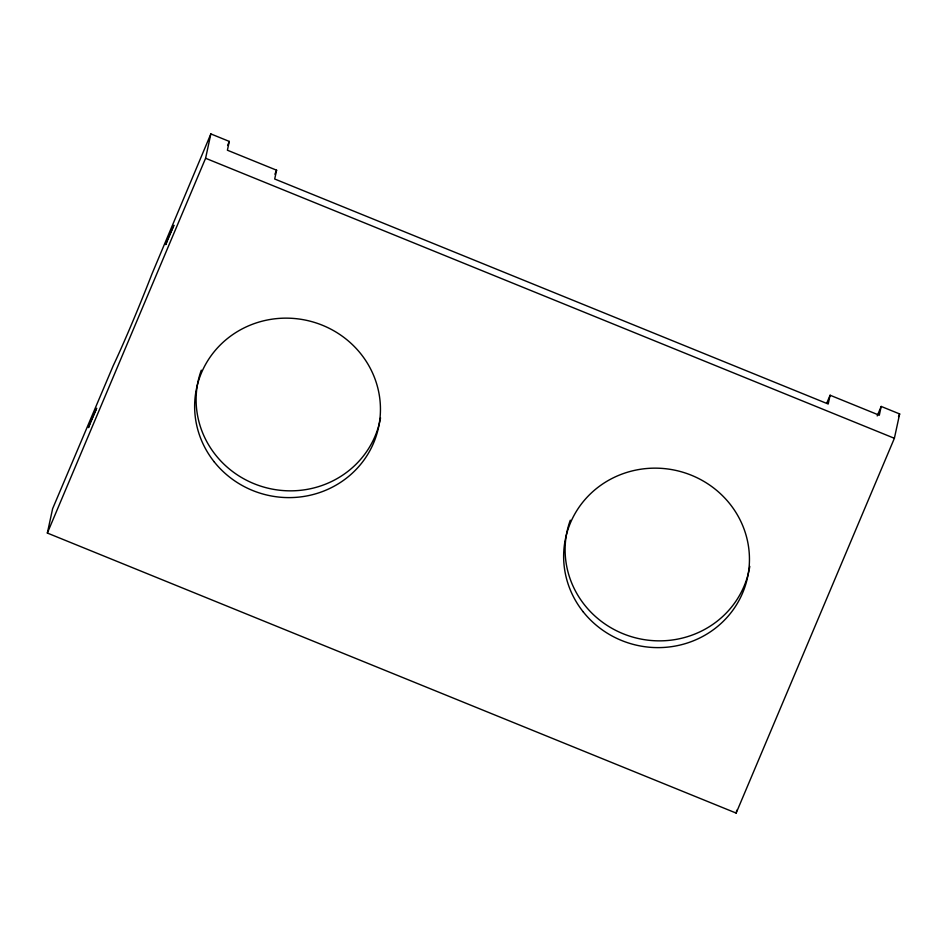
<?xml version="1.0" encoding="UTF-8"?>
<svg xmlns="http://www.w3.org/2000/svg" width="947" height="947" viewBox="0 0 947 947"><rect width="100%" height="100%" fill="white"/><g stroke="black" fill="none" stroke-linecap="round" stroke-linejoin="round"><path stroke-width="1.42" d="M47.35 533.054L52.618 508.705L113.285 365.554A93.055 4.498 -67.9 0 0 152.053 273.742L210.85 133.918L229.304 141.423L227.398 150.218L276.607 170.211L274.701 179.007L828.199 404.014L830.105 395.23L879.301 415.236L881.195 406.441L899.65 413.946L894.382 438.295L736.15 813.082L47.35 533.054L205.594 158.267L210.85 133.918M736.15 813.082L736.766 810.218M227.588 145.483L229.304 141.423M274.902 174.248L276.607 170.211M826.707 403.268L830.105 395.23M877.194 415.922L881.195 406.441M898.502 416.656L899.65 413.946M205.594 158.267L894.382 438.295M380.54 417.852A93.055 89.574 12.2 0 1 265.657 487.598A93.055 89.574 12.2 0 1 201.309 370.17M749.787 566.413A93.055 89.574 12.2 0 1 635.39 637.804A93.055 89.574 12.2 0 1 570.307 520.187M90.131 422.717L88.497 427.594L96.665 408.24L90.131 422.717M167.382 239.757L165.737 244.622L173.917 225.268L167.382 239.757M214.282 461.935A93.055 89.574 12.2 0 0 373.651 442.876A93.055 89.574 12.2 0 0 274.713 318.819A93.055 89.574 12.2 0 0 214.282 461.935M583.281 611.94A93.055 89.574 12.2 0 0 742.649 592.893A93.055 89.574 12.2 0 0 643.711 468.824A93.055 89.574 12.2 0 0 583.281 611.94"/></g></svg>
